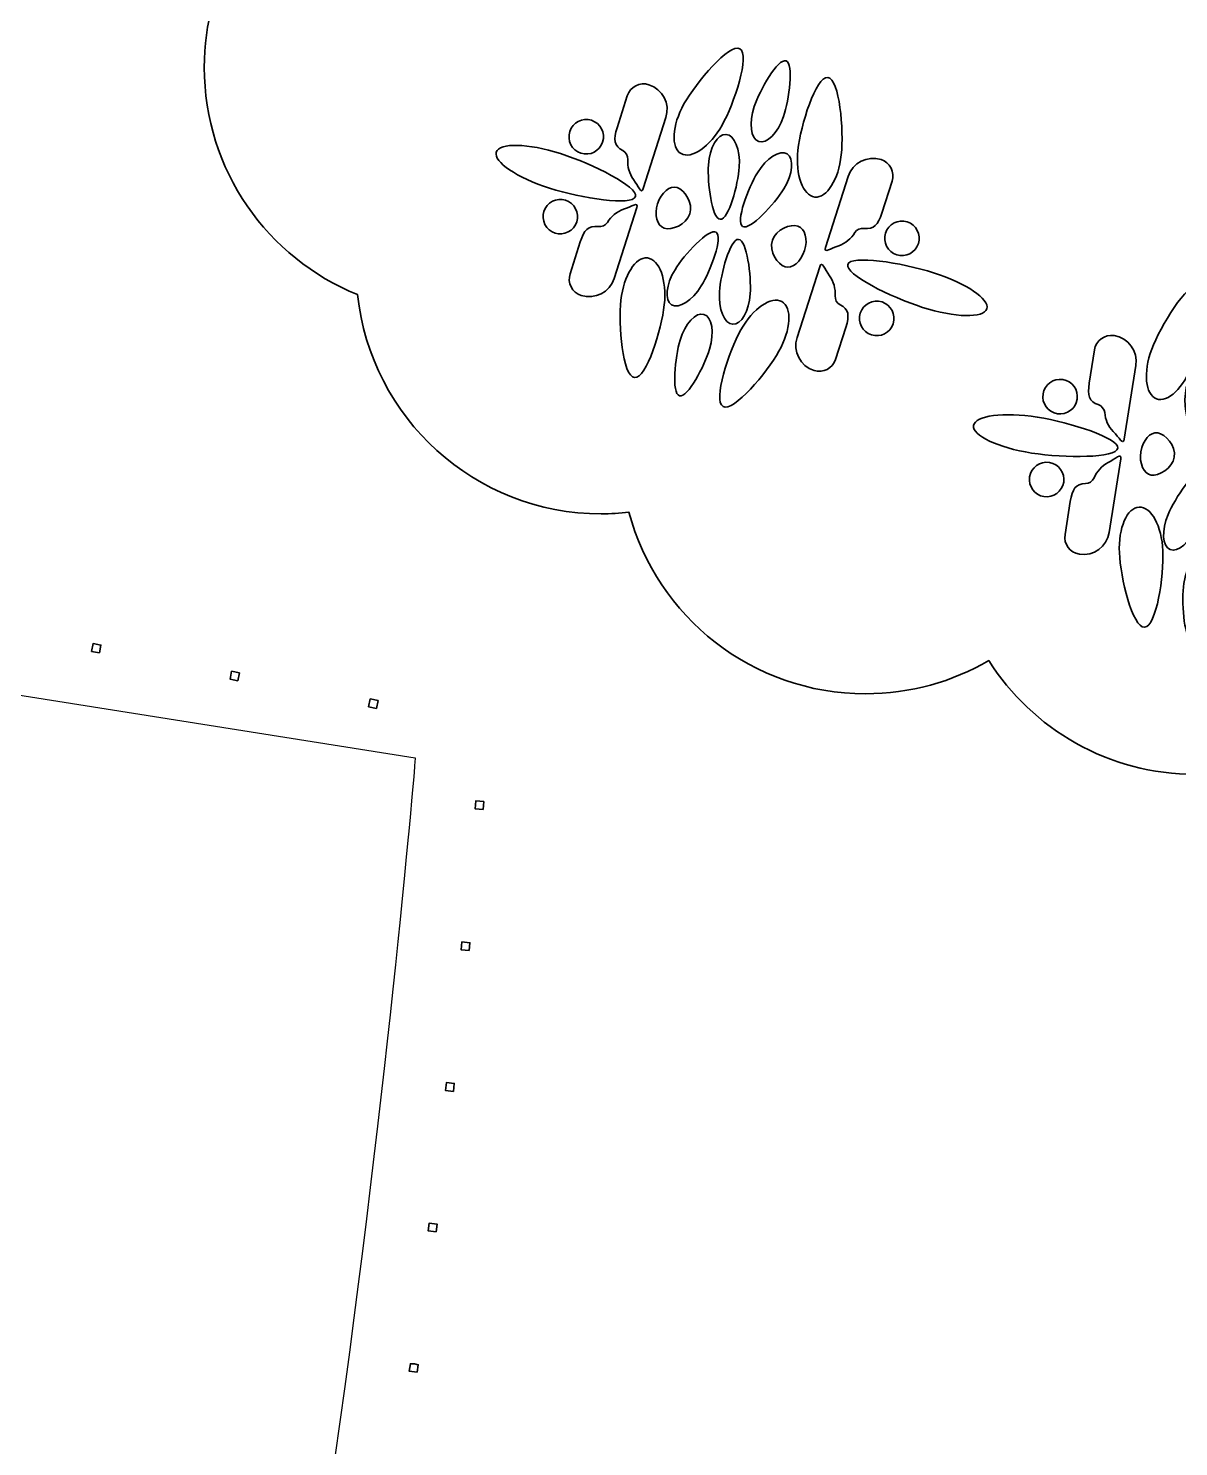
# Model space of a CAD drawing. Header units: millimetres. Extents: x 24 to 984, y -529 to -8.
# Drawn here: x 127.7 to 203.8, y -391.1 to -297.3 of the extents above; entities that cross this region are included whole.
import ezdxf

# ---------------------------------------------------------------- set-up
doc = ezdxf.new("R2010")
doc.units = ezdxf.units.MM
doc.header["$MEASUREMENT"] = 0
doc.layers.add('基本型', color=7, linetype='Continuous', lineweight=0)
doc.layers.add('領片', color=7, linetype='Continuous', lineweight=0)

# ---------------------------------------------------------------- blocks, each defined once
blk = doc.blocks.new('Block_1')
at = {"layer": '基本型', "color": 211, "lineweight": 30, "true_color": 0xfc41ff}
blk.add_open_spline([(106.33, -254.454), (106.33, -254.454), (114.217, -339.318), (114.217, -339.318), (114.217, -339.318), (153.339, -345.52), (153.339, -345.52), (153.339, -345.52), (146.367, -429.8), (131.679, -462.766), (131.679, -462.766), (171.075, -490.281), (238.708, -490.505), (238.708, -490.505), (238.705, -490.51), (238.705, -490.51), (238.845, -490.51), (238.982, -490.508), (239.121, -490.508), (239.26, -490.508), (239.397, -490.51), (239.536, -490.51), (239.536, -490.51), (239.533, -490.505), (239.533, -490.505), (307.166, -490.281), (346.563, -462.766), (346.563, -462.766), (331.875, -429.8), (324.55, -345.52), (324.55, -345.52), (324.55, -345.52), (364.025, -339.318), (364.025, -339.318), (364.025, -339.318), (369.794, -254.454), (369.794, -254.454)], degree=3, knots=[0, 0, 0, 0, 1, 1, 1, 2, 2, 2, 3, 3, 3, 4, 4, 4, 5, 5, 5, 6, 6, 6, 7, 7, 7, 8, 8, 8, 9, 9, 9, 10, 10, 10, 11, 11, 11, 12, 12, 12, 12], dxfattribs=at)
blk = doc.blocks.new('Block_0')
at = {"layer": '基本型', "color": 211, "lineweight": 35, "true_color": 0xfc41ff}
for points, knots in [([(132.434, -338.576), (132.434, -338.576), (131.915, -338.472), (131.915, -338.472), (131.915, -338.472), (132.019, -337.953), (132.019, -337.953), (132.019, -337.953), (132.538, -338.057), (132.538, -338.057), (132.538, -338.057), (132.434, -338.576), (132.434, -338.576)], [0, 0, 0, 0, 1, 1, 1, 2, 2, 2, 3, 3, 3, 4, 4, 4, 4]), ([(141.601, -340.409), (141.601, -340.409), (141.082, -340.305), (141.082, -340.305), (141.082, -340.305), (141.186, -339.786), (141.186, -339.786), (141.186, -339.786), (141.705, -339.89), (141.705, -339.89), (141.705, -339.89), (141.601, -340.409), (141.601, -340.409)], [0, 0, 0, 0, 1, 1, 1, 2, 2, 2, 3, 3, 3, 4, 4, 4, 4]), ([(150.768, -342.242), (150.768, -342.242), (150.249, -342.138), (150.249, -342.138), (150.249, -342.138), (150.353, -341.62), (150.353, -341.62), (150.353, -341.62), (150.872, -341.723), (150.872, -341.723), (150.872, -341.723), (150.768, -342.242), (150.768, -342.242)], [0, 0, 0, 0, 1, 1, 1, 2, 2, 2, 3, 3, 3, 4, 4, 4, 4]), ([(157.824, -348.933), (157.824, -348.933), (157.297, -348.885), (157.297, -348.885), (157.297, -348.885), (157.346, -348.356), (157.346, -348.356), (157.346, -348.356), (157.873, -348.405), (157.873, -348.405), (157.873, -348.405), (157.824, -348.933), (157.824, -348.933)], [0, 0, 0, 0, 1, 1, 1, 2, 2, 2, 3, 3, 3, 4, 4, 4, 4]), ([(156.895, -358.268), (156.895, -358.268), (156.369, -358.213), (156.369, -358.213), (156.369, -358.213), (156.425, -357.686), (156.425, -357.686), (156.425, -357.686), (156.951, -357.742), (156.951, -357.742), (156.951, -357.742), (156.895, -358.268), (156.895, -358.268)], [0, 0, 0, 0, 1, 1, 1, 2, 2, 2, 3, 3, 3, 4, 4, 4, 4]), ([(155.857, -367.58), (155.857, -367.58), (155.331, -367.518), (155.331, -367.518), (155.331, -367.518), (155.392, -366.993), (155.392, -366.993), (155.392, -366.993), (155.918, -367.054), (155.918, -367.054), (155.918, -367.054), (155.857, -367.58), (155.857, -367.58)], [0, 0, 0, 0, 1, 1, 1, 2, 2, 2, 3, 3, 3, 4, 4, 4, 4]), ([(154.715, -376.877), (154.715, -376.877), (154.19, -376.809), (154.19, -376.809), (154.19, -376.809), (154.257, -376.285), (154.257, -376.285), (154.257, -376.285), (154.782, -376.352), (154.782, -376.352), (154.782, -376.352), (154.715, -376.877), (154.715, -376.877)], [0, 0, 0, 0, 1, 1, 1, 2, 2, 2, 3, 3, 3, 4, 4, 4, 4]), ([(153.467, -386.16), (153.467, -386.16), (152.943, -386.085), (152.943, -386.085), (152.943, -386.085), (153.012, -385.591), (153.012, -385.591), (153.012, -385.591), (153.278, -385.599), (153.278, -385.599), (153.278, -385.599), (153.536, -385.664), (153.536, -385.664), (153.536, -385.664), (153.467, -386.16), (153.467, -386.16)], [0, 0, 0, 0, 1, 1, 1, 2, 2, 2, 3, 3, 3, 4, 4, 4, 5, 5, 5, 5])]:
    blk.add_open_spline(points, degree=3, knots=knots, dxfattribs=at)
at = {"layer": '基本型'}
blk.add_blockref('Block_1', (0, 0), dxfattribs=at)
blk = doc.blocks.new('Block_56')
at = {"layer": '領片', "color": 166, "lineweight": 35, "true_color": 0x1d2088}
blk.add_ellipse((162.933, -309.713), major_axis=(1.015, 0.524), ratio=0.999985, dxfattribs=at)
for points, knots in [([(173.634, -303.666), (172.835, -305.092), (171.625, -305.933), (170.93, -305.544), (170.236, -305.155), (170.32, -303.684), (171.118, -302.258), (171.917, -300.831), (174.122, -298.213), (174.817, -298.602), (175.512, -298.991), (174.432, -302.24), (173.634, -303.666)], [0, 0, 0, 0, 1, 1, 1, 2, 2, 2, 3, 3, 3, 4, 4, 4, 4]), ([(175.768, -302.428), (175.397, -303.524), (175.529, -304.558), (176.062, -304.739), (176.595, -304.92), (177.329, -304.178), (177.7, -303.083), (178.071, -301.988), (178.402, -299.589), (177.869, -299.408), (177.336, -299.227), (176.14, -301.333), (175.768, -302.428)], [0, 0, 0, 0, 1, 1, 1, 2, 2, 2, 3, 3, 3, 4, 4, 4, 4]), ([(168.795, -300.984), (168.795, -300.984), (168.795, -300.984), (168.795, -300.984), (169.707, -301.275), (170.21, -302.25), (169.919, -303.162), (169.919, -303.162), (168.422, -307.849), (168.422, -307.849), (168.284, -308.281), (168.094, -307.688), (167.774, -307.253), (167.494, -306.872), (167.373, -306.398), (167.401, -305.926), (167.401, -305.926), (167.401, -305.926), (167.401, -305.926), (167.416, -305.681), (167.284, -305.45), (167.065, -305.338), (166.49, -305.046), (166.444, -304.608), (166.69, -303.836), (166.69, -303.836), (167.366, -301.721), (167.366, -301.721), (167.557, -301.123), (168.197, -300.793), (168.795, -300.984)], [0, 0, 0, 0, 1, 1, 1, 2, 2, 2, 3, 3, 3, 4, 4, 4, 5, 5, 5, 6, 6, 6, 7, 7, 7, 8, 8, 8, 9, 9, 9, 10, 10, 10, 10]), ([(178.658, -305.316), (178.482, -306.941), (178.981, -308.328), (179.772, -308.414), (180.564, -308.5), (181.348, -307.252), (181.524, -305.627), (181.7, -304.002), (181.421, -300.589), (180.629, -300.504), (179.838, -300.418), (178.834, -303.691), (178.658, -305.316)], [0, 0, 0, 0, 1, 1, 1, 2, 2, 2, 3, 3, 3, 4, 4, 4, 4]), ([(165.735, -304.776), (165.543, -305.377), (164.9, -305.708), (164.299, -305.516), (163.698, -305.324), (163.367, -304.682), (163.559, -304.081), (163.751, -303.48), (164.393, -303.149), (164.994, -303.341), (165.595, -303.533), (165.926, -304.175), (165.735, -304.776)], [0, 0, 0, 0, 1, 1, 1, 2, 2, 2, 3, 3, 3, 4, 4, 4, 4]), ([(167.902, -308.384), (167.7, -309.016), (164.362, -308.514), (162.217, -307.829), (160.073, -307.144), (158.498, -306.077), (158.699, -305.445), (158.901, -304.813), (160.804, -304.856), (162.948, -305.541), (165.093, -306.226), (168.104, -307.752), (167.902, -308.384)], [0, 0, 0, 0, 1, 1, 1, 2, 2, 2, 3, 3, 3, 4, 4, 4, 4]), ([(174.773, -306.431), (174.851, -305.277), (174.459, -304.311), (173.897, -304.273), (173.335, -304.235), (172.816, -305.139), (172.738, -306.293), (172.66, -307.447), (172.955, -309.851), (173.517, -309.889), (174.079, -309.927), (174.695, -307.584), (174.773, -306.431)], [0, 0, 0, 0, 1, 1, 1, 2, 2, 2, 3, 3, 3, 4, 4, 4, 4]), ([(175.976, -306.815), (176.582, -305.83), (177.461, -305.27), (177.941, -305.564), (178.421, -305.859), (178.32, -306.897), (177.714, -307.882), (177.109, -308.868), (175.475, -310.656), (174.995, -310.361), (174.515, -310.066), (175.371, -307.8), (175.976, -306.815)], [0, 0, 0, 0, 1, 1, 1, 2, 2, 2, 3, 3, 3, 4, 4, 4, 4]), ([(184.155, -305.936), (184.155, -305.936), (184.155, -305.936), (184.155, -305.936), (183.244, -305.645), (182.269, -306.148), (181.977, -307.059), (181.977, -307.059), (180.48, -311.746), (180.48, -311.746), (180.342, -312.178), (180.84, -311.805), (181.353, -311.636), (181.802, -311.488), (182.176, -311.172), (182.426, -310.771), (182.426, -310.771), (182.426, -310.771), (182.426, -310.771), (182.556, -310.562), (182.798, -310.451), (183.041, -310.487), (183.679, -310.581), (183.971, -310.252), (184.217, -309.479), (184.217, -309.479), (184.893, -307.365), (184.893, -307.365), (185.084, -306.767), (184.754, -306.127), (184.155, -305.936)], [0, 0, 0, 0, 1, 1, 1, 2, 2, 2, 3, 3, 3, 4, 4, 4, 5, 5, 5, 6, 6, 6, 7, 7, 7, 8, 8, 8, 9, 9, 9, 10, 10, 10, 10]), ([(169.374, -308.854), (169.137, -309.597), (169.331, -310.322), (169.808, -310.474), (170.284, -310.626), (171.265, -310.276), (171.503, -309.534), (171.74, -308.792), (171.143, -307.938), (170.666, -307.786), (170.19, -307.634), (169.611, -308.112), (169.374, -308.854)], [0, 0, 0, 0, 1, 1, 1, 2, 2, 2, 3, 3, 3, 4, 4, 4, 4]), ([(164.317, -314.924), (164.317, -314.924), (164.317, -314.924), (164.317, -314.924), (165.228, -315.215), (166.203, -314.712), (166.495, -313.801), (166.495, -313.801), (167.992, -309.114), (167.992, -309.114), (168.13, -308.682), (167.632, -309.055), (167.119, -309.224), (166.67, -309.372), (166.296, -309.688), (166.046, -310.089), (166.046, -310.089), (166.046, -310.089), (166.046, -310.089), (165.916, -310.298), (165.674, -310.409), (165.431, -310.373), (164.793, -310.279), (164.502, -310.608), (164.255, -311.38), (164.255, -311.38), (163.579, -313.495), (163.579, -313.495), (163.388, -314.093), (163.718, -314.733), (164.317, -314.924)], [0, 0, 0, 0, 1, 1, 1, 2, 2, 2, 3, 3, 3, 4, 4, 4, 5, 5, 5, 6, 6, 6, 7, 7, 7, 8, 8, 8, 9, 9, 9, 10, 10, 10, 10]), ([(172.263, -314.288), (171.658, -315.273), (170.778, -315.833), (170.299, -315.538), (169.819, -315.244), (169.92, -314.206), (170.525, -313.22), (171.131, -312.235), (172.765, -310.447), (173.245, -310.742), (173.725, -311.036), (172.869, -313.302), (172.263, -314.288)], [0, 0, 0, 0, 1, 1, 1, 2, 2, 2, 3, 3, 3, 4, 4, 4, 4]), ([(179.094, -311.959), (178.857, -312.701), (178.279, -313.18), (177.802, -313.028), (177.326, -312.875), (176.729, -312.022), (176.966, -311.279), (177.203, -310.537), (178.184, -310.187), (178.661, -310.339), (179.137, -310.491), (179.331, -311.217), (179.094, -311.959)], [0, 0, 0, 0, 1, 1, 1, 2, 2, 2, 3, 3, 3, 4, 4, 4, 4]), ([(184.451, -310.8), (184.259, -311.401), (184.591, -312.043), (185.191, -312.235), (185.792, -312.427), (186.435, -312.096), (186.627, -311.495), (186.819, -310.894), (186.487, -310.251), (185.886, -310.059), (185.286, -309.868), (184.643, -310.199), (184.451, -310.8)], [0, 0, 0, 0, 1, 1, 1, 2, 2, 2, 3, 3, 3, 4, 4, 4, 4]), ([(173.467, -314.672), (173.389, -315.826), (173.781, -316.792), (174.343, -316.83), (174.905, -316.868), (175.424, -315.964), (175.502, -314.81), (175.58, -313.656), (175.285, -311.252), (174.723, -311.214), (174.161, -311.176), (173.545, -313.518), (173.467, -314.672)], [0, 0, 0, 0, 1, 1, 1, 2, 2, 2, 3, 3, 3, 4, 4, 4, 4]), ([(169.814, -315.544), (169.99, -313.919), (169.491, -312.532), (168.7, -312.446), (167.909, -312.36), (167.124, -313.608), (166.948, -315.233), (166.772, -316.858), (167.051, -320.27), (167.843, -320.356), (168.634, -320.442), (169.638, -317.169), (169.814, -315.544)], [0, 0, 0, 0, 1, 1, 1, 2, 2, 2, 3, 3, 3, 4, 4, 4, 4]), ([(181.95, -312.871), (181.748, -313.503), (184.759, -315.029), (186.904, -315.714), (189.049, -316.399), (190.951, -316.442), (191.153, -315.811), (191.354, -315.179), (189.779, -314.111), (187.635, -313.426), (185.49, -312.741), (182.152, -312.239), (181.95, -312.871)], [0, 0, 0, 0, 1, 1, 1, 2, 2, 2, 3, 3, 3, 4, 4, 4, 4]), ([(179.724, -319.891), (179.724, -319.891), (179.724, -319.891), (179.724, -319.891), (178.812, -319.6), (178.309, -318.625), (178.6, -317.713), (178.6, -317.713), (180.097, -313.026), (180.097, -313.026), (180.235, -312.594), (180.425, -313.187), (180.744, -313.622), (181.024, -314.002), (181.146, -314.477), (181.117, -314.949), (181.117, -314.949), (181.117, -314.949), (181.117, -314.949), (181.102, -315.194), (181.235, -315.425), (181.454, -315.537), (182.028, -315.829), (182.075, -316.267), (181.828, -317.039), (181.828, -317.039), (181.153, -319.154), (181.153, -319.154), (180.962, -319.752), (180.322, -320.082), (179.724, -319.891)], [0, 0, 0, 0, 1, 1, 1, 2, 2, 2, 3, 3, 3, 4, 4, 4, 5, 5, 5, 6, 6, 6, 7, 7, 7, 8, 8, 8, 9, 9, 9, 10, 10, 10, 10]), ([(174.885, -317.209), (175.684, -315.783), (176.894, -314.942), (177.589, -315.331), (178.283, -315.719), (178.199, -317.191), (177.401, -318.617), (176.602, -320.044), (174.396, -322.662), (173.702, -322.273), (173.007, -321.884), (174.087, -318.635), (174.885, -317.209)], [0, 0, 0, 0, 1, 1, 1, 2, 2, 2, 3, 3, 3, 4, 4, 4, 4]), ([(182.784, -316.099), (182.976, -315.498), (183.619, -315.167), (184.22, -315.358), (184.82, -315.55), (185.152, -316.193), (184.96, -316.794), (184.768, -317.395), (184.125, -317.726), (183.525, -317.534), (182.924, -317.342), (182.592, -316.7), (182.784, -316.099)], [0, 0, 0, 0, 1, 1, 1, 2, 2, 2, 3, 3, 3, 4, 4, 4, 4]), ([(170.856, -317.887), (171.189, -316.779), (171.895, -316.013), (172.435, -316.175), (172.974, -316.336), (173.142, -317.366), (172.81, -318.473), (172.478, -319.581), (171.357, -321.728), (170.817, -321.566), (170.278, -321.404), (170.524, -318.995), (170.856, -317.887)], [0, 0, 0, 0, 1, 1, 1, 2, 2, 2, 3, 3, 3, 4, 4, 4, 4])]:
    blk.add_open_spline(points, degree=3, knots=knots, dxfattribs=at)
blk = doc.blocks.new('Block_58')
at = {"layer": '領片', "color": 166, "lineweight": 35, "true_color": 0x1d2088}
for points, knots in [([(204.768, -319.494), (204.196, -321.026), (203.129, -322.041), (202.383, -321.763), (201.637, -321.485), (201.496, -320.018), (202.067, -318.486), (202.639, -316.955), (204.419, -314.03), (205.165, -314.309), (205.911, -314.587), (205.34, -317.963), (204.768, -319.494)], [0, 0, 0, 0, 1, 1, 1, 2, 2, 2, 3, 3, 3, 4, 4, 4, 4]), ([(206.689, -317.945), (206.489, -319.084), (206.777, -320.087), (207.331, -320.184), (207.886, -320.281), (208.498, -319.437), (208.698, -318.298), (208.897, -317.159), (208.859, -314.737), (208.304, -314.64), (207.749, -314.542), (206.889, -316.806), (206.689, -317.945)], [0, 0, 0, 0, 1, 1, 1, 2, 2, 2, 3, 3, 3, 4, 4, 4, 4]), ([(209.985, -320.358), (210.059, -321.991), (210.764, -323.286), (211.559, -323.25), (212.354, -323.214), (212.939, -321.861), (212.865, -320.228), (212.791, -318.595), (211.995, -315.266), (211.199, -315.301), (210.404, -315.337), (209.911, -318.726), (209.985, -320.358)], [0, 0, 0, 0, 1, 1, 1, 2, 2, 2, 3, 3, 3, 4, 4, 4, 4]), ([(199.577, -317.582), (199.577, -317.582), (199.577, -317.582), (199.577, -317.582), (200.522, -317.73), (201.168, -318.617), (201.019, -319.563), (201.019, -319.563), (200.255, -324.423), (200.255, -324.423), (200.185, -324.871), (199.907, -324.314), (199.525, -323.933), (199.19, -323.6), (198.997, -323.149), (198.954, -322.679), (198.954, -322.679), (198.954, -322.679), (198.954, -322.679), (198.931, -322.434), (198.764, -322.226), (198.531, -322.149), (197.919, -321.948), (197.806, -321.522), (197.932, -320.721), (197.932, -320.721), (198.277, -318.528), (198.277, -318.528), (198.374, -317.908), (198.956, -317.484), (199.577, -317.582)], [0, 0, 0, 0, 1, 1, 1, 2, 2, 2, 3, 3, 3, 4, 4, 4, 5, 5, 5, 6, 6, 6, 7, 7, 7, 8, 8, 8, 9, 9, 9, 10, 10, 10, 10]), ([(197.131, -321.796), (197.033, -322.42), (196.448, -322.845), (195.825, -322.747), (195.202, -322.649), (194.776, -322.065), (194.874, -321.442), (194.972, -320.819), (195.557, -320.393), (196.18, -320.491), (196.803, -320.589), (197.229, -321.173), (197.131, -321.796)], [0, 0, 0, 0, 1, 1, 1, 2, 2, 2, 3, 3, 3, 4, 4, 4, 4]), ([(206.316, -322.053), (206.217, -320.9), (205.682, -320.005), (205.121, -320.053), (204.56, -320.102), (204.185, -321.075), (204.284, -322.227), (204.383, -323.379), (205.041, -325.71), (205.602, -325.662), (206.163, -325.614), (206.415, -323.205), (206.316, -322.053)], [0, 0, 0, 0, 1, 1, 1, 2, 2, 2, 3, 3, 3, 4, 4, 4, 4]), ([(207.564, -322.249), (208.012, -321.183), (208.796, -320.495), (209.315, -320.713), (209.834, -320.931), (209.892, -321.972), (209.444, -323.039), (208.996, -324.105), (207.654, -326.121), (207.135, -325.903), (206.616, -325.685), (207.116, -323.315), (207.564, -322.249)], [0, 0, 0, 0, 1, 1, 1, 2, 2, 2, 3, 3, 3, 4, 4, 4, 4]), ([(215.513, -320.132), (215.513, -320.132), (215.513, -320.132), (215.513, -320.132), (214.567, -319.983), (213.68, -320.629), (213.532, -321.575), (213.532, -321.575), (212.767, -326.435), (212.767, -326.435), (212.697, -326.883), (213.132, -326.438), (213.613, -326.193), (214.034, -325.978), (214.356, -325.609), (214.541, -325.174), (214.541, -325.174), (214.542, -325.174), (214.542, -325.174), (214.638, -324.948), (214.86, -324.801), (215.106, -324.8), (215.751, -324.796), (215.989, -324.426), (216.115, -323.625), (216.115, -323.625), (216.46, -321.432), (216.46, -321.432), (216.557, -320.811), (216.133, -320.229), (215.513, -320.132)], [0, 0, 0, 0, 1, 1, 1, 2, 2, 2, 3, 3, 3, 4, 4, 4, 5, 5, 5, 6, 6, 6, 7, 7, 7, 8, 8, 8, 9, 9, 9, 10, 10, 10, 10]), ([(199.823, -325.031), (199.72, -325.687), (196.345, -325.7), (194.121, -325.351), (191.896, -325.001), (190.177, -324.186), (190.28, -323.531), (190.383, -322.875), (192.27, -322.628), (194.494, -322.977), (196.718, -323.327), (199.926, -324.376), (199.823, -325.031)], [0, 0, 0, 0, 1, 1, 1, 2, 2, 2, 3, 3, 3, 4, 4, 4, 4]), ([(201.35, -325.272), (201.229, -326.041), (201.531, -326.729), (202.026, -326.806), (202.52, -326.884), (203.436, -326.389), (203.557, -325.619), (203.678, -324.849), (202.958, -324.096), (202.464, -324.018), (201.97, -323.941), (201.471, -324.502), (201.35, -325.272)], [0, 0, 0, 0, 1, 1, 1, 2, 2, 2, 3, 3, 3, 4, 4, 4, 4]), ([(216.547, -324.894), (216.449, -325.517), (216.875, -326.101), (217.498, -326.199), (218.121, -326.297), (218.705, -325.872), (218.803, -325.249), (218.901, -324.626), (218.476, -324.041), (217.853, -323.943), (217.23, -323.845), (216.645, -324.271), (216.547, -324.894)], [0, 0, 0, 0, 1, 1, 1, 2, 2, 2, 3, 3, 3, 4, 4, 4, 4]), ([(197.278, -332.042), (197.278, -332.042), (197.278, -332.042), (197.278, -332.042), (198.223, -332.191), (199.11, -331.545), (199.259, -330.6), (199.259, -330.6), (200.023, -325.739), (200.023, -325.739), (200.094, -325.291), (199.659, -325.736), (199.178, -325.981), (198.757, -326.196), (198.435, -326.565), (198.249, -327), (198.249, -327), (198.249, -327), (198.249, -327), (198.153, -327.226), (197.93, -327.373), (197.685, -327.374), (197.04, -327.378), (196.802, -327.748), (196.676, -328.549), (196.676, -328.549), (196.331, -330.742), (196.331, -330.742), (196.234, -331.363), (196.657, -331.945), (197.278, -332.042)], [0, 0, 0, 0, 1, 1, 1, 2, 2, 2, 3, 3, 3, 4, 4, 4, 5, 5, 5, 6, 6, 6, 7, 7, 7, 8, 8, 8, 9, 9, 9, 10, 10, 10, 10]), ([(211.43, -326.857), (211.309, -327.627), (210.81, -328.188), (210.316, -328.11), (209.822, -328.032), (209.102, -327.28), (209.223, -326.51), (209.344, -325.74), (210.26, -325.244), (210.754, -325.322), (211.249, -325.4), (211.551, -326.087), (211.43, -326.857)], [0, 0, 0, 0, 1, 1, 1, 2, 2, 2, 3, 3, 3, 4, 4, 4, 4]), ([(196.243, -327.28), (196.341, -326.657), (195.916, -326.073), (195.293, -325.975), (194.67, -325.877), (194.085, -326.302), (193.987, -326.925), (193.889, -327.548), (194.315, -328.133), (194.938, -328.231), (195.561, -328.329), (196.146, -327.903), (196.243, -327.28)], [0, 0, 0, 0, 1, 1, 1, 2, 2, 2, 3, 3, 3, 4, 4, 4, 4]), ([(205.034, -330.201), (204.587, -331.267), (203.803, -331.954), (203.283, -331.736), (202.764, -331.518), (202.706, -330.477), (203.154, -329.411), (203.602, -328.345), (204.944, -326.328), (205.463, -326.546), (205.982, -326.764), (205.482, -329.134), (205.034, -330.201)], [0, 0, 0, 0, 1, 1, 1, 2, 2, 2, 3, 3, 3, 4, 4, 4, 4]), ([(206.282, -330.397), (206.381, -331.549), (206.916, -332.444), (207.477, -332.396), (208.039, -332.348), (208.413, -331.375), (208.314, -330.222), (208.216, -329.07), (207.557, -326.739), (206.996, -326.787), (206.435, -326.836), (206.183, -329.245), (206.282, -330.397)], [0, 0, 0, 0, 1, 1, 1, 2, 2, 2, 3, 3, 3, 4, 4, 4, 4]), ([(213.262, -334.6), (213.262, -334.6), (213.262, -334.6), (213.262, -334.6), (212.317, -334.451), (211.671, -333.564), (211.82, -332.619), (211.82, -332.619), (212.584, -327.758), (212.584, -327.758), (212.655, -327.31), (212.932, -327.868), (213.315, -328.249), (213.649, -328.582), (213.842, -329.032), (213.886, -329.503), (213.886, -329.503), (213.886, -329.503), (213.886, -329.503), (213.908, -329.747), (214.075, -329.956), (214.308, -330.032), (214.92, -330.234), (215.033, -330.659), (214.907, -331.46), (214.907, -331.46), (214.562, -333.653), (214.562, -333.653), (214.465, -334.274), (213.883, -334.697), (213.262, -334.6)], [0, 0, 0, 0, 1, 1, 1, 2, 2, 2, 3, 3, 3, 4, 4, 4, 5, 5, 5, 6, 6, 6, 7, 7, 7, 8, 8, 8, 9, 9, 9, 10, 10, 10, 10]), ([(214.392, -327.323), (214.289, -327.978), (217.497, -329.027), (219.721, -329.377), (221.945, -329.726), (223.832, -329.479), (223.935, -328.823), (224.038, -328.168), (222.318, -327.353), (220.094, -327.004), (217.87, -326.654), (214.495, -326.667), (214.392, -327.323)], [0, 0, 0, 0, 1, 1, 1, 2, 2, 2, 3, 3, 3, 4, 4, 4, 4]), ([(202.805, -331.816), (202.732, -330.183), (202.027, -328.888), (201.232, -328.924), (200.436, -328.96), (199.852, -330.313), (199.926, -331.946), (199.999, -333.579), (200.796, -336.909), (201.591, -336.873), (202.387, -336.837), (202.879, -333.449), (202.805, -331.816)], [0, 0, 0, 0, 1, 1, 1, 2, 2, 2, 3, 3, 3, 4, 4, 4, 4]), ([(208.071, -332.688), (208.643, -331.156), (209.711, -330.14), (210.456, -330.419), (211.202, -330.697), (211.344, -332.164), (210.772, -333.696), (210.2, -335.227), (208.42, -338.151), (207.674, -337.873), (206.929, -337.595), (207.5, -334.219), (208.071, -332.688)], [0, 0, 0, 0, 1, 1, 1, 2, 2, 2, 3, 3, 3, 4, 4, 4, 4]), ([(215.708, -330.385), (215.806, -329.762), (216.391, -329.337), (217.014, -329.435), (217.637, -329.532), (218.063, -330.117), (217.965, -330.74), (217.867, -331.363), (217.282, -331.789), (216.659, -331.691), (216.036, -331.593), (215.61, -331.008), (215.708, -330.385)], [0, 0, 0, 0, 1, 1, 1, 2, 2, 2, 3, 3, 3, 4, 4, 4, 4]), ([(204.193, -333.972), (204.353, -332.827), (204.934, -331.961), (205.492, -332.039), (206.05, -332.117), (206.373, -333.108), (206.213, -334.254), (206.054, -335.399), (205.274, -337.692), (204.716, -337.615), (204.158, -337.537), (204.034, -335.118), (204.193, -333.972)], [0, 0, 0, 0, 1, 1, 1, 2, 2, 2, 3, 3, 3, 4, 4, 4, 4])]:
    blk.add_open_spline(points, degree=3, knots=knots, dxfattribs=at)
blk = doc.blocks.new('Block_48')
at = {"layer": '領片', "color": 166, "lineweight": 35, "true_color": 0x1d2088}
blk.add_open_spline([(348.555, -253.663), (348.678, -248.452), (349.843, -255.394), (344.87, -226.403), (344.87, -226.403), (341.357, -207.916), (341.357, -207.916), (341.357, -207.916), (340.388, -200.677), (340.388, -200.677), (339.553, -194.446), (337.159, -188.689), (333.589, -183.83), (328.72, -176.782), (321.437, -171.519), (312.846, -169.239), (312.846, -169.239), (276.285, -159.538), (276.285, -159.538), (264.559, -156.426), (252.535, -154.855), (240.508, -154.808), (240.508, -154.808), (240.508, -154.803), (240.508, -154.803), (240.328, -154.802), (240.148, -154.805), (239.967, -154.805), (239.787, -154.805), (239.607, -154.802), (239.427, -154.803), (239.427, -154.803), (239.427, -154.808), (239.427, -154.808), (227.4, -154.855), (215.375, -156.426), (203.65, -159.538), (203.65, -159.538), (167.089, -169.239), (167.089, -169.239), (158.498, -171.519), (151.215, -176.782), (146.346, -183.83), (142.776, -188.689), (140.381, -194.446), (139.547, -200.677), (139.547, -200.677), (138.577, -207.916), (138.577, -207.916), (138.577, -207.916), (135.065, -226.403), (135.065, -226.403), (130.092, -255.394), (131.257, -248.452), (131.38, -253.663), (131.38, -259.44), (134.405, -264.509), (138.955, -267.38), (137.222, -269.204), (135.909, -271.43), (135.17, -273.904), (134.732, -275.373), (134.496, -276.929), (134.496, -278.54), (134.496, -284.062), (137.259, -288.936), (141.475, -291.863), (140.142, -294.218), (139.377, -296.938), (139.377, -299.838), (139.377, -306.645), (143.575, -312.469), (149.522, -314.872), (150.377, -323.02), (157.268, -329.371), (165.643, -329.371), (166.262, -329.371), (166.872, -329.333), (167.473, -329.266), (169.324, -336.182), (175.632, -341.276), (183.132, -341.276), (186.104, -341.276), (188.886, -340.473), (191.281, -339.077), (194.157, -343.601), (199.211, -346.605), (204.969, -346.605), (208.802, -346.605), (212.322, -345.272), (215.098, -343.047), (218.067, -346.376), (222.386, -348.473), (227.197, -348.473), (232.387, -348.473), (237.001, -346.029), (239.967, -342.234), (242.934, -346.029), (247.548, -348.473), (252.738, -348.473), (257.549, -348.473), (261.868, -346.376), (264.837, -343.047), (267.613, -345.272), (271.133, -346.605), (274.966, -346.605), (280.724, -346.605), (285.777, -343.601), (288.654, -339.077), (291.049, -340.473), (293.831, -341.276), (296.803, -341.276), (304.303, -341.276), (310.611, -336.182), (312.462, -329.266), (313.063, -329.333), (313.673, -329.371), (314.292, -329.371), (322.667, -329.371), (329.557, -323.02), (330.413, -314.872), (336.36, -312.469), (340.558, -306.645), (340.558, -299.838), (340.558, -296.938), (339.793, -294.218), (338.46, -291.863), (342.676, -288.936), (345.439, -284.062), (345.439, -278.54), (345.439, -276.929), (345.203, -275.373), (344.764, -273.904), (344.026, -271.43), (342.713, -269.204), (340.98, -267.38), (345.53, -264.509), (348.555, -259.44), (348.555, -253.663)], degree=3, knots=[0, 0, 0, 0, 1, 1, 1, 2, 2, 2, 3, 3, 3, 4, 4, 4, 5, 5, 5, 6, 6, 6, 7, 7, 7, 8, 8, 8, 9, 9, 9, 10, 10, 10, 11, 11, 11, 12, 12, 12, 13, 13, 13, 14, 14, 14, 15, 15, 15, 16, 16, 16, 17, 17, 17, 18, 18, 18, 19, 19, 19, 20, 20, 20, 21, 21, 21, 22, 22, 22, 23, 23, 23, 24, 24, 24, 25, 25, 25, 26, 26, 26, 27, 27, 27, 28, 28, 28, 29, 29, 29, 30, 30, 30, 31, 31, 31, 32, 32, 32, 33, 33, 33, 34, 34, 34, 35, 35, 35, 36, 36, 36, 37, 37, 37, 38, 38, 38, 39, 39, 39, 40, 40, 40, 41, 41, 41, 42, 42, 42, 43, 43, 43, 44, 44, 44, 45, 45, 45, 46, 46, 46, 46], dxfattribs=at)
at = {"layer": '領片'}
for name in ['Block_56', 'Block_58']:
    blk.add_blockref(name, (0, 0), dxfattribs=at)
blk = doc.blocks.new('Block_47')
at = {"layer": '領片'}
blk.add_blockref('Block_48', (0, 0), dxfattribs=at)

msp = doc.modelspace()

# ---------------------------------------------------------------- block references
at = {"layer": '基本型'}
msp.add_blockref('Block_0', (0, 0), dxfattribs=at)
at = {"layer": '領片'}
msp.add_blockref('Block_47', (0, 0), dxfattribs=at)

doc.saveas('drawing.dxf')
